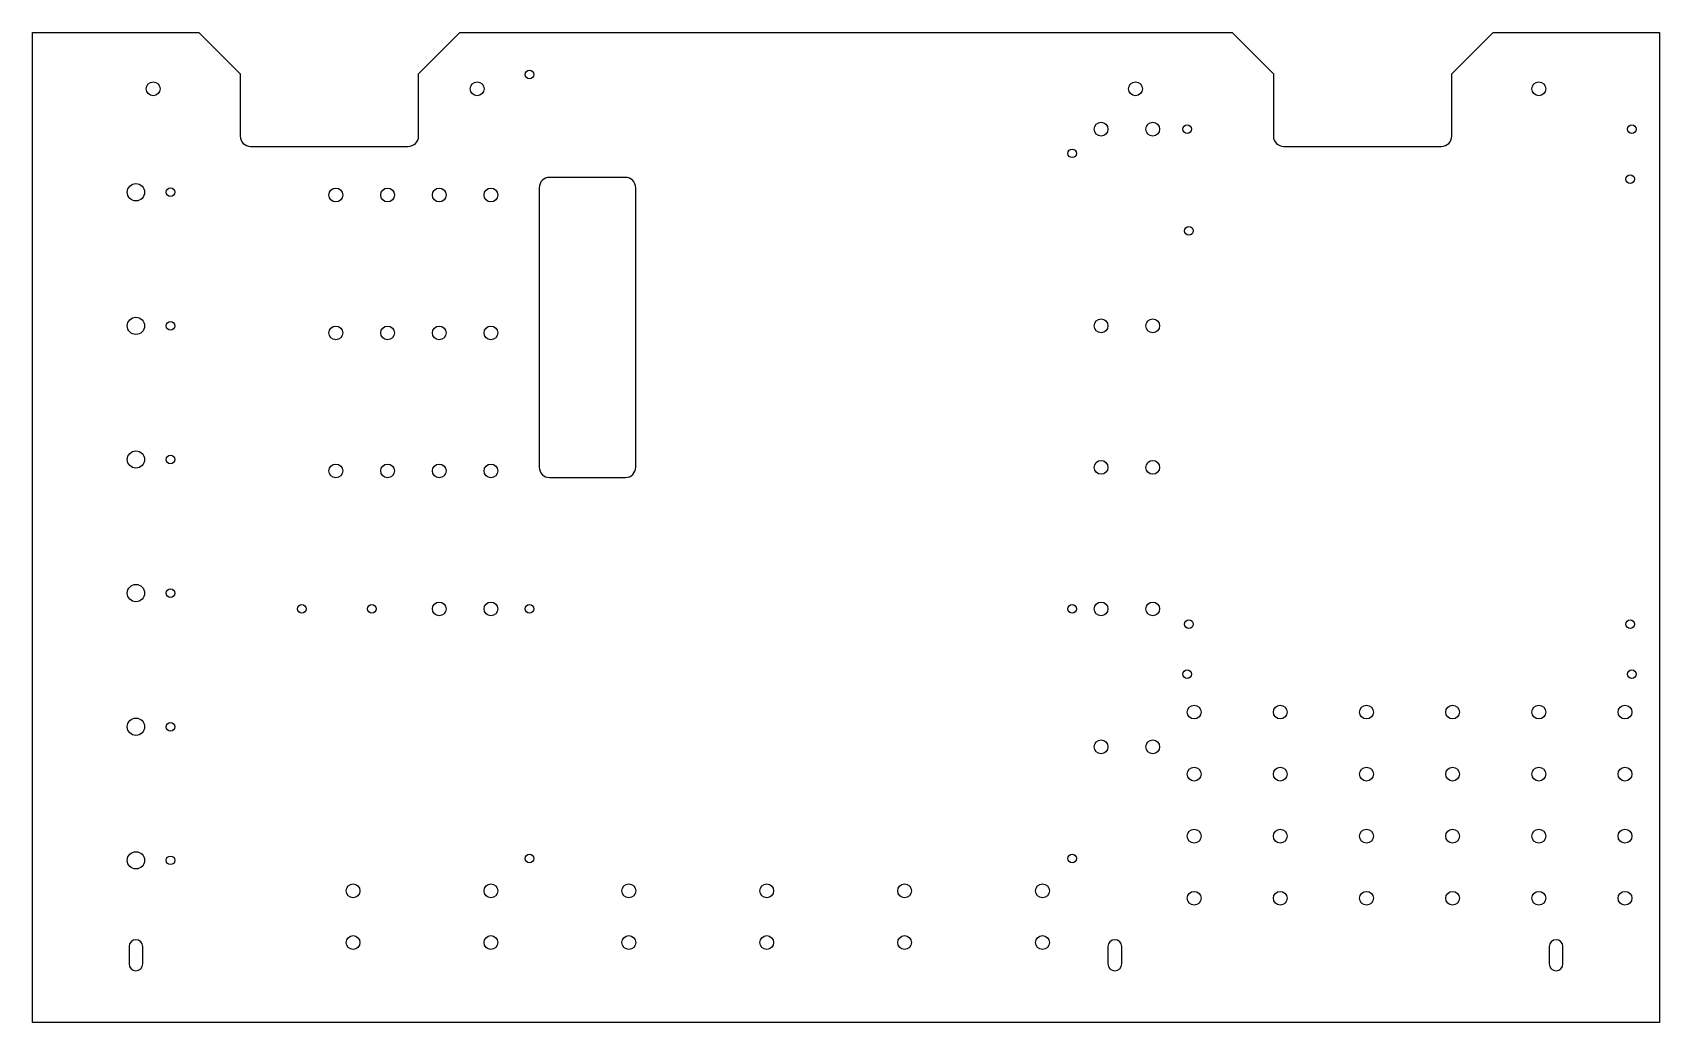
# Model space of a CAD drawing. Header units: millimetres. Extents: x 134 to 606, y 88 to 375.
import ezdxf

# ---------------------------------------------------------------- set-up
doc = ezdxf.new("R2010")
doc.units = ezdxf.units.MM

msp = doc.modelspace()

# ---------------------------------------------------------------- linework, layer by layer
at = {"color": 7, "linetype": 'Continuous', "lineweight": 25}
for p, q in [((134, 88.29), (134, 375.29)), ((134, 375.29), (182.25, 375.29)), ((194.25, 363.29), (182.25, 375.29)), ((258, 375.29), (246, 363.29)), ((258, 375.29), (482, 375.29)), ((494, 363.29), (482, 375.29)), ((557.75, 375.29), (545.75, 363.29)), ((557.75, 375.29), (606, 375.29)), ((606, 375.29), (606, 88.29)), ((194.25, 363.29), (194.25, 345.29)), ((246, 345.29), (246, 363.29)), ((494, 363.29), (494, 345.29)), ((545.75, 345.29), (545.75, 363.29)), ((197.25, 342.29), (243, 342.29)), ((497, 342.29), (542.75, 342.29)), ((306, 333.29), (284, 333.29)), ((281, 330.29), (281, 249.29)), ((309, 249.29), (309, 330.29)), ((284, 246.29), (306, 246.29)), ((162, 110.29), (162, 105.29)), ((166, 105.29), (166, 110.29)), ((446, 110.29), (446, 105.29)), ((450, 105.29), (450, 110.29)), ((574, 110.29), (574, 105.29)), ((578, 105.29), (578, 110.29)), ((606, 88.29), (134, 88.29))]:
    msp.add_line(p, q, dxfattribs=at)
for centre, radius in [((278.17, 363.13), 1.25), ((169, 358.99), 2), ((263, 358.99), 2), ((454, 358.99), 2), ((571, 358.99), 2), ((444, 347.29), 2), ((459, 347.29), 2), ((469, 347.29), 1.25), ((598, 347.29), 1.25), ((435.65, 340.27), 1.25), ((164, 328.99), 2.5), ((597.5, 332.79), 1.25), ((174, 328.99), 1.25), ((222, 328.19), 2), ((237, 328.19), 2), ((252, 328.19), 2), ((267, 328.19), 2), ((469.5, 317.79), 1.25), ((164, 290.25), 2.5), ((174, 290.25), 1.25), ((222, 288.19), 2), ((237, 288.19), 2), ((252, 288.19), 2), ((267, 288.19), 2), ((444, 290.27), 2), ((459, 290.27), 2), ((164, 251.51), 2.5), ((174, 251.51), 1.25), ((222, 248.19), 2), ((237, 248.19), 2), ((252, 248.19), 2), ((267, 248.19), 2), ((444, 249.23), 2), ((459, 249.23), 2), ((164, 212.77), 2.5), ((174, 212.77), 1.25), ((212.13, 208.19), 1.25), ((232.45, 208.19), 1.25), ((252, 208.19), 2), ((267, 208.19), 2), ((278.17, 208.19), 1.25), ((435.65, 208.19), 1.25), ((444, 208.19), 2), ((459, 208.19), 2), ((469.5, 203.79), 1.25), ((597.5, 203.79), 1.25), ((469, 189.29), 1.25), ((598, 189.29), 1.25), ((471, 178.29), 2), ((496, 178.29), 2), ((521, 178.29), 2), ((546, 178.29), 2), ((571, 178.29), 2), ((596, 178.29), 2), ((164, 174.03), 2.5), ((174, 174.03), 1.25), ((444, 168.19), 2), ((459, 168.19), 2), ((471, 160.29), 2), ((496, 160.29), 2), ((521, 160.29), 2), ((546, 160.29), 2), ((571, 160.29), 2), ((596, 160.29), 2), ((471, 142.29), 2), ((496, 142.29), 2), ((521, 142.29), 2), ((546, 142.29), 2), ((571, 142.29), 2), ((596, 142.29), 2), ((164, 135.29), 2.5), ((278.17, 135.8), 1.25), ((435.65, 135.8), 1.25), ((174, 135.29), 1.25), ((227, 126.45), 2), ((267, 126.45), 2), ((307, 126.45), 2), ((347, 126.45), 2), ((387, 126.45), 2), ((427, 126.45), 2), ((471, 124.29), 2), ((496, 124.29), 2), ((521, 124.29), 2), ((546, 124.29), 2), ((571, 124.29), 2), ((596, 124.29), 2), ((227, 111.45), 2), ((267, 111.45), 2), ((307, 111.45), 2), ((347, 111.45), 2), ((387, 111.45), 2), ((427, 111.45), 2)]:
    msp.add_circle(centre, radius, dxfattribs=at)
for centre, radius, start, end in [((197.25, 345.29), 3, 180, 270), ((243, 345.29), 3, 270, 0), ((497, 345.29), 3, 180, 270), ((542.75, 345.29), 3, 270, 360), ((284, 330.29), 3, 90, 180), ((306, 330.29), 3, 0, 90), ((284, 249.29), 3, 180, 270), ((306, 249.29), 3, 270, 0), ((164, 110.29), 2, 0, 180), ((448, 110.29), 2, 0, 180), ((576, 110.29), 2, 0, 180), ((164, 105.29), 2, 180, 0), ((448, 105.29), 2, 180, 0), ((576, 105.29), 2, 180, 0)]:
    msp.add_arc(centre, radius, start, end, dxfattribs=at)

doc.saveas('drawing.dxf')
